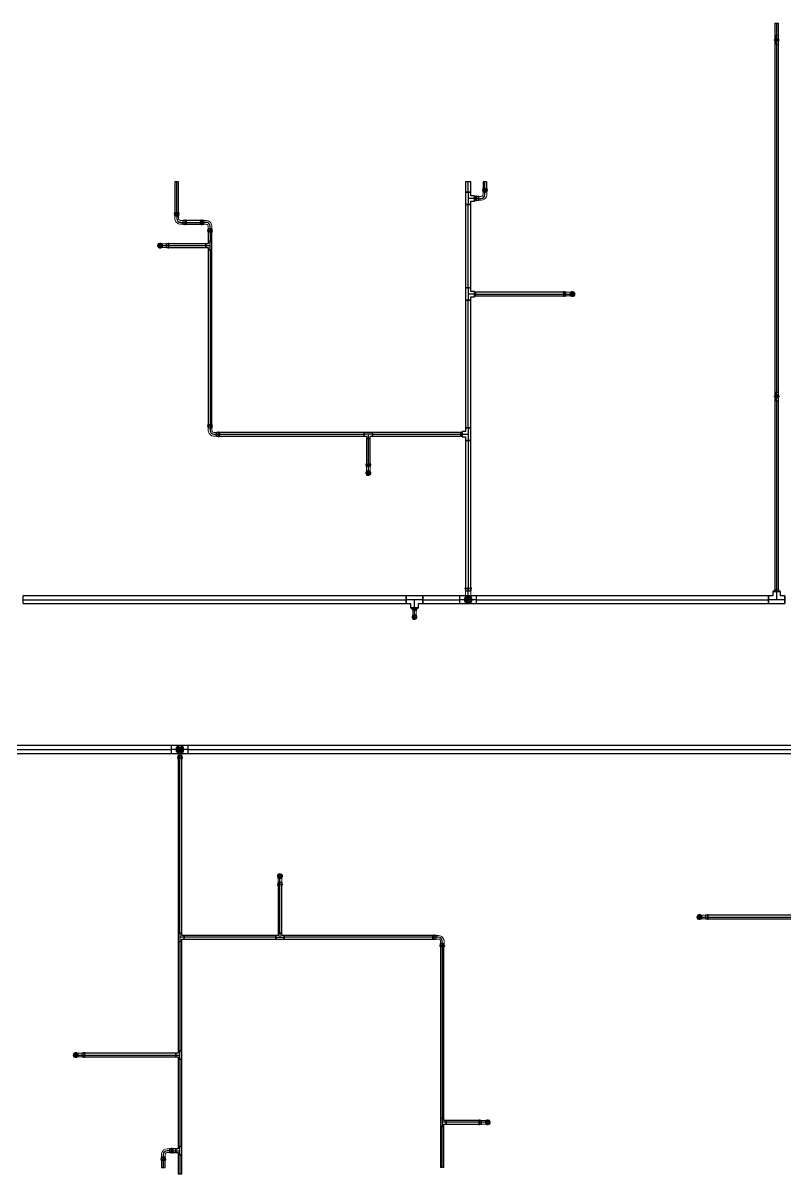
# Model space of a CAD drawing. Header units: inches. Extents: x -3325 to -59, y 5 to 733.
# Drawn here: x -785 to -510.6, y 119 to 533.8 of the extents above; entities that cross this region are included whole.
import ezdxf

# ---------------------------------------------------------------- set-up
doc = ezdxf.new("R2010")
doc.units = ezdxf.units.IN
doc.header["$MEASUREMENT"] = 0
doc.layers.add('P-PIPE', color=3, linetype='Continuous', lineweight=9)
doc.layers.add('X - REF - FP', color=7, linetype='Continuous', true_color=0xb90000)

# ---------------------------------------------------------------- blocks, each defined once
blk = doc.blocks.new('Victaulic-VicPress316-Elbow 90-45deg Style P568_P571 - Standard-V2-FIFTH LEVEL')
at = {"layer": 'P-PIPE'}
for p, q in [((-1934.31, 162.63), (-1934.64, 162.63)), ((-1933.35, 162.52), (-1934.64, 162.52)), ((-1934.64, 161.86), (-1934.64, 161.86)), ((-1934.64, 161.86), (-1934.64, 161.86)), ((-1934.64, 161.86), (-1934.64, 161.86)), ((-1934.64, 161.86), (-1934.64, 161.86)), ((-1934.31, 161.86), (-1934.31, 161.86)), ((-1934.31, 161.86), (-1934.31, 161.86)), ((-1933.56, 162.63), (-1934.02, 162.63)), ((-1934.02, 161.86), (-1934.02, 161.86)), ((-1934.02, 161.86), (-1934.02, 161.86)), ((-1932.52, 162.52), (-1933.45, 162.52)), ((-1933.45, 162.52), (-1933.45, 161.86)), ((-1933.45, 161.86), (-1933.45, 162.52)), ((-1933.45, 161.86), (-1933.45, 161.21)), ((-1933.45, 161.21), (-1933.45, 161.86)), ((-1932.52, 161.86), (-1933.45, 161.86)), ((-1933.35, 161.86), (-1933.35, 161.86)), ((-1933.35, 161.86), (-1933.35, 161.86)), ((-1932.52, 161.86), (-1931.12, 161.86)), ((-1931.12, 161.86), (-1931.12, 161.86)), ((-1934.64, 161.21), (-1933.35, 161.21)), ((-1934.64, 161.1), (-1934.31, 161.1)), ((-1934.02, 161.1), (-1933.56, 161.1)), ((-1933.45, 161.21), (-1932.52, 161.21))]:
    blk.add_line(p, q, dxfattribs=at)
at = {"layer": 'P-PIPE', "flags": 128}
for points in [[(-1934.31, 162.63), (-1934.24, 162.75), (-1934.1, 162.76), (-1934.02, 162.65), (-1934.02, 162.63)], [(-1934.31, 162.63), (-1934.31, 162.54), (-1934.31, 162.29), (-1934.31, 161.93), (-1934.31, 161.86)], [(-1934.31, 161.86), (-1934.31, 162.23), (-1934.31, 162.51), (-1934.31, 162.63), (-1934.31, 162.63)], [(-1934.31, 161.1), (-1934.31, 161.19), (-1934.31, 161.44), (-1934.31, 161.8), (-1934.31, 161.86)], [(-1934.31, 161.86), (-1934.31, 161.5), (-1934.31, 161.22), (-1934.31, 161.1), (-1934.31, 161.1)], [(-1934.02, 162.63), (-1934.02, 162.54), (-1934.02, 162.29), (-1934.02, 161.93), (-1934.02, 161.86)], [(-1934.02, 161.86), (-1934.02, 162.23), (-1934.02, 162.51), (-1934.02, 162.63), (-1934.02, 162.63)], [(-1934.02, 161.1), (-1934.02, 161.19), (-1934.02, 161.44), (-1934.02, 161.8), (-1934.02, 161.86)], [(-1934.02, 161.86), (-1934.02, 161.5), (-1934.02, 161.22), (-1934.02, 161.1), (-1934.02, 161.1)], [(-1933.56, 162.63), (-1933.36, 162.54), (-1933.35, 162.52)], [(-1931.12, 162.52), (-1931.22, 162.52), (-1931.48, 162.52), (-1931.89, 162.52), (-1932.37, 162.52), (-1932.52, 162.52)], [(-1930.21, 161.86), (-1930.31, 162.26), (-1930.56, 162.58), (-1930.93, 162.76), (-1931.34, 162.75), (-1931.71, 162.56), (-1931.96, 162.24), (-1932.04, 161.86)], [(-1932.04, 161.86), (-1931.94, 161.47), (-1931.69, 161.15), (-1931.32, 160.97), (-1930.91, 160.98), (-1930.54, 161.17), (-1930.29, 161.49), (-1930.21, 161.86)], [(-1930.36, 161.86), (-1930.45, 162.23), (-1930.7, 162.51), (-1931.06, 162.63), (-1931.43, 162.57), (-1931.73, 162.34), (-1931.88, 162), (-1931.89, 161.86)], [(-1931.89, 161.86), (-1931.8, 161.5), (-1931.55, 161.22), (-1931.19, 161.1), (-1930.82, 161.16), (-1930.52, 161.39), (-1930.37, 161.73), (-1930.36, 161.86)], [(-1934.02, 161.1), (-1934.08, 160.98), (-1934.22, 160.97), (-1934.31, 161.08), (-1934.31, 161.1)], [(-1933.35, 161.21), (-1933.54, 161.1), (-1933.56, 161.1)], [(-1932.52, 161.21), (-1932.02, 161.21), (-1931.59, 161.21), (-1931.28, 161.21), (-1931.13, 161.21), (-1931.12, 161.21)]]:
    blk.add_lwpolyline(points, dxfattribs=at)
at = {"layer": 'P-PIPE'}
for radius, start, end in [(0.766, 0, 180), (0.766, 0, 180), (0.766, 0, 180), (0.766, 180, 0), (0.766, 180, 0), (0.766, 180, 0), (0.657, 0, 180), (0.657, 0, 180), (0.657, 90, 180), (0.658, 180, 0), (0.658, 180, 0), (0.657, 180, 270), (0.658, 0, 90), (0.658, 270, 0)]:
    blk.add_arc((-1931.12, 161.86), radius, start, end, dxfattribs=at)
blk = doc.blocks.new('Victaulic-VicPress316-Elbow 90-45deg Style P568_P571 - Standard-V1-FIFTH LEVEL')
at = {"layer": 'P-PIPE'}
for p, q in [((-2327.12, 161.86), (-2327.12, 161.86)), ((-2327.12, 161.86), (-2325.73, 161.86)), ((-2324.79, 162.52), (-2325.73, 162.52)), ((-2325.73, 161.86), (-2324.79, 161.86)), ((-2323.6, 162.52), (-2324.9, 162.52)), ((-2324.9, 161.86), (-2324.9, 161.86)), ((-2324.9, 161.86), (-2324.9, 161.86)), ((-2324.79, 162.52), (-2324.79, 161.86)), ((-2324.79, 161.86), (-2324.79, 162.52)), ((-2324.79, 161.86), (-2324.79, 161.21)), ((-2324.79, 161.21), (-2324.79, 161.86)), ((-2324.23, 162.63), (-2324.69, 162.63)), ((-2324.23, 161.86), (-2324.23, 161.86)), ((-2324.23, 161.86), (-2324.23, 161.86)), ((-2323.6, 162.63), (-2323.94, 162.63)), ((-2323.94, 161.86), (-2323.94, 161.86)), ((-2323.94, 161.86), (-2323.94, 161.86)), ((-2323.6, 161.86), (-2323.6, 161.86)), ((-2323.6, 161.86), (-2323.6, 161.86)), ((-2323.6, 161.86), (-2323.6, 161.86)), ((-2323.6, 161.86), (-2323.6, 161.86)), ((-2325.73, 161.21), (-2324.79, 161.21)), ((-2324.9, 161.21), (-2323.6, 161.21)), ((-2324.69, 161.1), (-2324.23, 161.1)), ((-2323.94, 161.1), (-2323.6, 161.1))]:
    blk.add_line(p, q, dxfattribs=at)
at = {"layer": 'P-PIPE', "flags": 128}
for points in [[(-2326.21, 161.86), (-2326.31, 162.26), (-2326.56, 162.58), (-2326.93, 162.76), (-2327.34, 162.75), (-2327.71, 162.56), (-2327.96, 162.24), (-2328.04, 161.86)], [(-2328.04, 161.86), (-2327.94, 161.47), (-2327.69, 161.15), (-2327.32, 160.97), (-2326.91, 160.98), (-2326.54, 161.17), (-2326.29, 161.49), (-2326.21, 161.86)], [(-2326.36, 161.86), (-2326.45, 162.23), (-2326.7, 162.51), (-2327.06, 162.63), (-2327.43, 162.57), (-2327.73, 162.34), (-2327.88, 162), (-2327.89, 161.86)], [(-2327.89, 161.86), (-2327.8, 161.5), (-2327.55, 161.22), (-2327.19, 161.1), (-2326.82, 161.16), (-2326.52, 161.39), (-2326.37, 161.73), (-2326.36, 161.86)], [(-2325.73, 162.52), (-2326.23, 162.52), (-2326.66, 162.52), (-2326.97, 162.52), (-2327.12, 162.52), (-2327.12, 162.52)], [(-2324.9, 162.52), (-2324.71, 162.63), (-2324.69, 162.63)], [(-2324.23, 162.63), (-2324.17, 162.75), (-2324.03, 162.76), (-2323.94, 162.65), (-2323.94, 162.63)], [(-2324.23, 162.63), (-2324.23, 162.54), (-2324.23, 162.29), (-2324.23, 161.93), (-2324.23, 161.86)], [(-2324.23, 161.86), (-2324.23, 162.23), (-2324.23, 162.51), (-2324.23, 162.63), (-2324.23, 162.63)], [(-2324.23, 161.1), (-2324.23, 161.19), (-2324.23, 161.44), (-2324.23, 161.8), (-2324.23, 161.86)], [(-2324.23, 161.86), (-2324.23, 161.5), (-2324.23, 161.22), (-2324.23, 161.1), (-2324.23, 161.1)], [(-2323.94, 162.63), (-2323.94, 162.54), (-2323.94, 162.29), (-2323.94, 161.93), (-2323.94, 161.86)], [(-2323.94, 161.86), (-2323.94, 162.23), (-2323.94, 162.51), (-2323.94, 162.63), (-2323.94, 162.63)], [(-2323.94, 161.1), (-2323.94, 161.19), (-2323.94, 161.44), (-2323.94, 161.8), (-2323.94, 161.86)], [(-2323.94, 161.86), (-2323.94, 161.5), (-2323.94, 161.22), (-2323.94, 161.1), (-2323.94, 161.1)], [(-2327.12, 161.21), (-2327.03, 161.21), (-2326.77, 161.21), (-2326.36, 161.21), (-2325.88, 161.21), (-2325.73, 161.21)], [(-2324.69, 161.1), (-2324.89, 161.19), (-2324.9, 161.21)], [(-2323.94, 161.1), (-2324.01, 160.98), (-2324.15, 160.97), (-2324.23, 161.08), (-2324.23, 161.1)]]:
    blk.add_lwpolyline(points, dxfattribs=at)
at = {"layer": 'P-PIPE'}
for radius, start, end in [(0.767, 0, 180), (0.767, 0, 180), (0.767, 0, 180), (0.767, 180, 360), (0.767, 180, 0), (0.767, 180, 0), (0.657, 360, 180), (0.657, 0, 180), (0.657, 90, 180), (0.658, 180, 0), (0.658, 180, 0), (0.657, 180, 270), (0.658, 0, 90), (0.658, 270, 0)]:
    blk.add_arc((-2327.12, 161.86), radius, start, end, dxfattribs=at)
blk = doc.blocks.new('Victaulic-VicPress316-Elbow 90-45deg Style P568_P571 - Standard-523083-FIFTH LEVEL')
at = {"layer": 'P-PIPE'}
for p, q in [((-3.18, 0.77), (-3.52, 0.77)), ((-3.52, 0.77), (-3.52, -0.77)), ((-3.52, -0.77), (-3.52, 0.77)), ((-2.22, 0.66), (-3.52, 0.66)), ((-3.52, -0.66), (-3.52, 0.66)), ((-3.52, 0.66), (-3.52, -0.66)), ((-3.18, -0.77), (-3.18, 0.77)), ((-3.18, 0.77), (-3.18, -0.77)), ((-2.44, 0.77), (-2.89, 0.77)), ((-2.89, -0.77), (-2.89, 0.77)), ((-2.89, 0.77), (-2.89, -0.77)), ((-1.39, 0.66), (-2.33, 0.66)), ((-2.33, 0), (-2.33, 0.66)), ((-2.33, 0.66), (-2.33, 0)), ((-2.22, -0.66), (-2.22, 0.66)), ((-2.22, 0.66), (-2.22, -0.66)), ((-0.77, 3.52), (-0.77, 3.18)), ((0.77, 3.52), (-0.77, 3.52)), ((-0.77, 3.52), (0.77, 3.52)), ((-0.77, 3.18), (0.77, 3.18)), ((0.77, 3.18), (-0.77, 3.18)), ((-0.77, 2.89), (-0.77, 2.44)), ((-0.77, 2.89), (0.77, 2.89)), ((0.77, 2.89), (-0.77, 2.89)), ((-0.66, 3.52), (-0.66, 2.22)), ((-0.66, 3.52), (0.66, 3.52)), ((0.66, 3.52), (-0.66, 3.52)), ((-0.66, 2.33), (-0.66, 1.39)), ((0, 2.33), (-0.66, 2.33)), ((-0.66, 2.33), (0, 2.33)), ((-0.66, 2.22), (0.66, 2.22)), ((0.66, 2.22), (-0.66, 2.22)), ((0, 2.33), (0.66, 2.33)), ((0.66, 2.33), (0, 2.33)), ((0, 1.39), (0, 2.33)), ((0.66, 2.22), (0.66, 3.52)), ((0.66, 1.39), (0.66, 2.33)), ((0.77, 3.18), (0.77, 3.52)), ((0.77, 2.44), (0.77, 2.89)), ((-3.52, -0.66), (-2.22, -0.66)), ((-3.52, -0.77), (-3.18, -0.77)), ((-2.89, -0.77), (-2.44, -0.77)), ((-2.33, 0), (-2.33, -0.66)), ((-2.33, -0.66), (-2.33, 0)), ((-1.39, 0), (-2.33, 0)), ((-2.33, -0.66), (-1.39, -0.66))]:
    blk.add_line(p, q, dxfattribs=at)
at = {"layer": 'P-PIPE', "flags": 128}
for points in [[(-3.18, 0.77), (-3.11, 0.89), (-2.98, 0.9), (-2.89, 0.79), (-2.89, 0.77)], [(-3.18, 0.77), (-3.18, 0.67), (-3.18, 0.42), (-3.18, 0.07), (-3.18, -0.3), (-3.18, -0.6), (-3.18, -0.75), (-3.18, -0.77)], [(-3.18, -0.77), (-3.18, -0.67), (-3.18, -0.42), (-3.18, -0.07), (-3.18, 0.3), (-3.18, 0.6), (-3.18, 0.75), (-3.18, 0.77)], [(-2.89, -0.77), (-2.89, -0.67), (-2.89, -0.42), (-2.89, -0.07), (-2.89, 0.3), (-2.89, 0.6), (-2.89, 0.75), (-2.89, 0.77)], [(-2.89, 0.77), (-2.89, 0.67), (-2.89, 0.42), (-2.89, 0.07), (-2.89, -0.3), (-2.89, -0.6), (-2.89, -0.75), (-2.89, -0.77)], [(-2.44, 0.77), (-2.24, 0.68), (-2.22, 0.66)], [(-0.66, 1.39), (-0.75, 1.04), (-1, 0.77), (-1.35, 0.66), (-1.39, 0.66)], [(-1.39, -0.66), (-0.78, -0.56), (-0.23, -0.29), (0.22, 0.13), (0.53, 0.67), (0.65, 1.27), (0.66, 1.39)], [(-0.77, 2.89), (-0.89, 2.96), (-0.9, 3.1), (-0.79, 3.18), (-0.77, 3.18)], [(0.77, 3.18), (0.67, 3.18), (0.42, 3.18), (0.07, 3.18), (-0.3, 3.18), (-0.6, 3.18), (-0.75, 3.18), (-0.77, 3.18)], [(-0.77, 3.18), (-0.67, 3.18), (-0.42, 3.18), (-0.07, 3.18), (0.3, 3.18), (0.6, 3.18), (0.75, 3.18), (0.77, 3.18)], [(-0.77, 2.89), (-0.67, 2.89), (-0.42, 2.89), (-0.07, 2.89), (0.3, 2.89), (0.6, 2.89), (0.75, 2.89), (0.77, 2.89)], [(0.77, 2.89), (0.67, 2.89), (0.42, 2.89), (0.07, 2.89), (-0.3, 2.89), (-0.6, 2.89), (-0.75, 2.89), (-0.77, 2.89)], [(-0.66, 2.22), (-0.77, 2.41), (-0.77, 2.44)], [(0.77, 2.44), (0.68, 2.24), (0.66, 2.22)], [(0.77, 3.18), (0.89, 3.11), (0.9, 2.98), (0.79, 2.89), (0.77, 2.89)], [(-2.89, -0.77), (-2.96, -0.89), (-3.1, -0.9), (-3.18, -0.79), (-3.18, -0.77)], [(-2.22, -0.66), (-2.41, -0.77), (-2.44, -0.77)]]:
    blk.add_lwpolyline(points, dxfattribs=at)
at = {"layer": 'P-PIPE'}
blk.add_arc((-1.39, 1.39), 1.39, 270, 0, dxfattribs=at)
blk = doc.blocks.new('Transition - Generic - Plumbing-CW-1127470-FIFTH LEVEL')
at = {"layer": 'P-PIPE'}
for radius, start, end in [(1.31, 90, 270), (0.563, 90, 270), (1.31, 270, 90), (0.562, 270, 90)]:
    blk.add_arc((-1810.95, 461.74), radius, start, end, dxfattribs=at)
blk = doc.blocks.new('Transition - Generic - Plumbing-CW-1126388-FIFTH LEVEL')
at = {"layer": 'P-PIPE'}
for radius, start, end in [(1.31, 0, 180), (1.31, 180, 0), (0.812, 0, 180), (0.813, 180, 0)]:
    blk.add_arc((-2607, 272), radius, start, end, dxfattribs=at)
blk = doc.blocks.new('Victaulic-VicPress316-Elbow 90-45deg Style P568_P571 - Standard-V11-FIFTH LEVEL')
at = {"layer": 'P-PIPE'}
for p, q in [((-3077.06, 595.55), (-3077.06, 595.17)), ((-3077.06, 594.85), (-3077.06, 594.29)), ((-3076.95, 595.55), (-3076.95, 594.07)), ((-3076.95, 594.18), (-3076.95, 593.02)), ((-3076, 594.18), (-3076.95, 594.18)), ((-3076.95, 594.18), (-3076, 594.18)), ((-3076, 595.55), (-3076, 595.55)), ((-3076, 595.55), (-3076, 595.55)), ((-3076, 595.55), (-3076, 595.55)), ((-3076, 595.55), (-3076, 595.55)), ((-3076, 595.17), (-3076, 595.17)), ((-3076, 595.17), (-3076, 595.17)), ((-3076, 594.85), (-3076, 594.85)), ((-3076, 594.85), (-3076, 594.85)), ((-3075.05, 594.18), (-3076, 594.18)), ((-3076, 594.18), (-3075.05, 594.18)), ((-3076, 593.02), (-3076, 594.18)), ((-3076, 594.07), (-3076, 594.07)), ((-3076, 594.07), (-3076, 594.07)), ((-3075.05, 594.07), (-3075.05, 595.55)), ((-3075.05, 593.02), (-3075.05, 594.18)), ((-3074.94, 595.17), (-3074.94, 595.55)), ((-3074.94, 594.29), (-3074.94, 594.85)), ((-3076, 591), (-3076, 593.02)), ((-3076, 591), (-3076, 591))]:
    blk.add_line(p, q, dxfattribs=at)
at = {"layer": 'P-PIPE', "flags": 128}
for points in [[(-3077.06, 594.85), (-3077.2, 594.92), (-3077.21, 595.08), (-3077.09, 595.17), (-3077.06, 595.17)], [(-3077.06, 595.17), (-3076.97, 595.17), (-3076.71, 595.17), (-3076.32, 595.17), (-3076, 595.17)], [(-3076, 595.17), (-3076.44, 595.17), (-3076.79, 595.17), (-3077.01, 595.17), (-3077.06, 595.17)], [(-3077.06, 594.85), (-3076.97, 594.85), (-3076.71, 594.85), (-3076.32, 594.85), (-3076, 594.85)], [(-3076, 594.85), (-3076.44, 594.85), (-3076.79, 594.85), (-3077.01, 594.85), (-3077.06, 594.85)], [(-3076.95, 594.07), (-3077.06, 594.26), (-3077.06, 594.29)], [(-3074.94, 595.17), (-3075.04, 595.17), (-3075.3, 595.17), (-3075.68, 595.17), (-3076, 595.17)], [(-3076, 595.17), (-3075.57, 595.17), (-3075.21, 595.17), (-3074.99, 595.17), (-3074.94, 595.17)], [(-3074.94, 594.85), (-3075.04, 594.85), (-3075.3, 594.85), (-3075.68, 594.85), (-3076, 594.85)], [(-3076, 594.85), (-3075.57, 594.85), (-3075.21, 594.85), (-3074.99, 594.85), (-3074.94, 594.85)], [(-3074.94, 594.29), (-3075.03, 594.09), (-3075.05, 594.07)], [(-3074.94, 595.17), (-3074.81, 595.1), (-3074.79, 594.94), (-3074.92, 594.85), (-3074.94, 594.85)], [(-3076, 592.22), (-3076.47, 592.13), (-3076.87, 591.87), (-3077.13, 591.47), (-3077.23, 591.01), (-3077.14, 590.54), (-3076.87, 590.14), (-3076.48, 589.87), (-3076.02, 589.78), (-3076, 589.78)], [(-3076.95, 591), (-3076.95, 591.09), (-3076.95, 591.36), (-3076.95, 591.79), (-3076.95, 592.32), (-3076.95, 592.92), (-3076.95, 593.02)], [(-3076.95, 591), (-3076.86, 591.41), (-3076.6, 591.74), (-3076.23, 591.92), (-3076, 591.95)], [(-3076, 590.05), (-3076.41, 590.14), (-3076.74, 590.4), (-3076.93, 590.78), (-3076.95, 591)], [(-3076, 589.78), (-3075.54, 589.87), (-3075.14, 590.13), (-3074.87, 590.53), (-3074.78, 590.99), (-3074.87, 591.46), (-3075.13, 591.86), (-3075.53, 592.13), (-3075.99, 592.22), (-3076, 592.22)], [(-3076, 591.95), (-3075.59, 591.86), (-3075.27, 591.6), (-3075.08, 591.22), (-3075.05, 591)], [(-3075.05, 591), (-3075.15, 590.59), (-3075.4, 590.26), (-3075.78, 590.08), (-3076, 590.05)], [(-3075.05, 593.02), (-3075.05, 592.41), (-3075.05, 591.86), (-3075.05, 591.42), (-3075.05, 591.12), (-3075.05, 591), (-3075.05, 591)]]:
    blk.add_lwpolyline(points, dxfattribs=at)
at = {"layer": 'P-PIPE'}
for radius, start, end in [(1.06, 90, 270), (1.06, 90, 270), (1.06, 90, 270), (0.95, 90, 270), (0.95, 90, 270), (0.95, 90, 180), (0.95, 180, 270), (1.06, 270, 90), (1.06, 270, 90), (1.06, 270, 90), (0.95, 270, 90), (0.95, 270, 90), (0.95, 0, 90), (0.95, 270, 0)]:
    blk.add_arc((-3076, 591), radius, start, end, dxfattribs=at)

msp = doc.modelspace()

# ---------------------------------------------------------------- linework, layer by layer
at = {"layer": 'X - REF - FP'}
for p, q in [((-514.22, 533.84), (-514.22, 529.34)), ((-514.22, 533.84), (-512.91, 533.84)), ((-513.56, 533.84), (-513.56, 529.34)), ((-513.56, 533.84), (-513.56, 529.34)), ((-512.91, 529.34), (-512.91, 533.84)), ((-514.56, 527.84), (-512.56, 527.84)), ((-514.22, 529.34), (-514.22, 526.35)), ((-514.22, 529.34), (-512.91, 529.34)), ((-513.56, 526.35), (-513.56, 529.34)), ((-513.56, 526.84), (-513.56, 528.84)), ((-512.91, 526.35), (-512.91, 529.34)), ((-514.22, 526.35), (-514.22, 400.82)), ((-514.22, 526.35), (-512.91, 526.35)), ((-513.56, 526.35), (-513.56, 400.82)), ((-513.56, 526.35), (-513.56, 400.82)), ((-512.91, 400.82), (-512.91, 526.35)), ((-730.28, 476.64), (-730.28, 464.33)), ((-728.97, 476.64), (-730.28, 476.64)), ((-729.63, 464.33), (-729.63, 476.64)), ((-729.63, 464.33), (-729.63, 476.64)), ((-728.97, 464.33), (-728.97, 476.64)), ((-625.58, 476.64), (-625.58, 472.88)), ((-623.68, 476.64), (-625.58, 476.64)), ((-624.63, 472.88), (-624.63, 476.64)), ((-624.63, 472.88), (-624.63, 476.64)), ((-623.68, 472.88), (-623.68, 476.64)), ((-619.28, 476.64), (-619.28, 472.97)), ((-617.97, 476.64), (-619.28, 476.64)), ((-617.97, 472.97), (-619.28, 472.97)), ((-618.63, 472.97), (-618.63, 476.64)), ((-618.63, 472.97), (-618.63, 476.64)), ((-618.63, 472.03), (-618.63, 474.16)), ((-618.63, 472.03), (-618.63, 472.97)), ((-617.97, 472.97), (-617.97, 476.64)), ((-625.58, 472.88), (-625.58, 468.39)), ((-623.67, 472.88), (-625.58, 472.88)), ((-625.58, 472.88), (-623.67, 472.88)), ((-623.68, 472.88), (-625.58, 472.88)), ((-624.63, 472.88), (-624.63, 468.39)), ((-622.38, 470.64), (-624.63, 470.64)), ((-623.67, 471.59), (-623.67, 472.88)), ((-622.38, 471.59), (-623.67, 471.59)), ((-623.67, 468.39), (-623.67, 469.68)), ((-623.67, 469.68), (-622.38, 469.68)), ((-622.38, 471.59), (-622.38, 469.68)), ((-622.38, 469.68), (-622.38, 471.59)), ((-621.97, 471.2), (-622.38, 471.45)), ((-622.38, 470.64), (-621.97, 470.64)), ((-622.38, 469.82), (-621.97, 470.07)), ((-620.95, 471.29), (-621.97, 471.29)), ((-621.97, 471.29), (-621.97, 469.98)), ((-620.95, 470.64), (-621.97, 470.64)), ((-620.95, 470.64), (-621.97, 470.64)), ((-621.97, 469.98), (-620.95, 469.98)), ((-620.95, 471.29), (-620.95, 469.98)), ((-620.95, 470.64), (-620.02, 470.64)), ((-623.67, 468.39), (-625.58, 468.39)), ((-625.58, 468.39), (-623.67, 468.39)), ((-625.58, 468.39), (-625.58, 438.38)), ((-623.68, 468.39), (-625.58, 468.39)), ((-624.63, 438.38), (-624.63, 468.39)), ((-624.63, 438.38), (-624.63, 468.39)), ((-623.68, 438.38), (-623.68, 468.39)), ((-728.97, 464.33), (-730.28, 464.33)), ((-729.63, 464.33), (-729.63, 463.4)), ((-728.23, 462), (-727.3, 462)), ((-728.23, 462), (-726.11, 462)), ((-719.95, 462.66), (-727.3, 462.66)), ((-727.3, 461.35), (-727.3, 462.66)), ((-727.3, 462), (-719.95, 462)), ((-727.3, 462), (-719.95, 462)), ((-727.3, 461.35), (-719.95, 461.35)), ((-719.02, 462), (-721.14, 462)), ((-719.95, 461.35), (-719.95, 462.66)), ((-719.02, 462), (-719.95, 462)), ((-717.63, 459.67), (-717.63, 460.61)), ((-718.28, 459.67), (-718.28, 455.13)), ((-718.28, 459.67), (-716.97, 459.67)), ((-717.63, 459.67), (-717.63, 455.13)), ((-717.63, 459.67), (-717.63, 455.13)), ((-716.97, 455.13), (-716.97, 459.67)), ((-736.62, 453.64), (-734.62, 453.64)), ((-735.62, 452.64), (-735.62, 454.64)), ((-735.62, 453.64), (-734.23, 453.64)), ((-734.23, 453.64), (-733.3, 453.64)), ((-734.23, 453.64), (-732.1, 453.64)), ((-719.12, 454.29), (-733.3, 454.29)), ((-733.3, 452.98), (-733.3, 454.29)), ((-733.3, 453.64), (-719.12, 453.64)), ((-733.3, 453.64), (-719.12, 453.64)), ((-733.3, 452.98), (-719.12, 452.98)), ((-719.12, 452.98), (-719.12, 454.29)), ((-718.28, 454.29), (-719.12, 454.29)), ((-719.12, 452.98), (-719.12, 454.29)), ((-719.12, 454.29), (-719.12, 452.98)), ((-719.12, 453.64), (-717.63, 453.64)), ((-719.12, 452.98), (-718.28, 452.98)), ((-718.28, 455.13), (-718.28, 454.29)), ((-718.28, 455.13), (-716.97, 455.13)), ((-716.97, 455.13), (-718.28, 455.13)), ((-718.28, 455.13), (-716.97, 455.13)), ((-718.28, 452.98), (-718.28, 452.14)), ((-717.63, 452.14), (-717.63, 455.13)), ((-716.97, 452.14), (-716.97, 455.13)), ((-718.28, 452.14), (-718.28, 387.97)), ((-718.28, 452.14), (-716.97, 452.14)), ((-718.28, 452.14), (-716.97, 452.14)), ((-716.97, 452.14), (-718.28, 452.14)), ((-717.63, 452.14), (-717.63, 387.97)), ((-717.63, 452.14), (-717.63, 387.97)), ((-716.97, 387.97), (-716.97, 452.14)), ((-625.58, 438.38), (-625.58, 433.89)), ((-623.67, 438.38), (-625.58, 438.38)), ((-625.58, 438.38), (-623.67, 438.38)), ((-623.68, 438.38), (-625.58, 438.38)), ((-624.63, 438.38), (-624.63, 433.89)), ((-622.38, 436.14), (-624.63, 436.14)), ((-623.67, 437.09), (-623.67, 438.38)), ((-622.38, 437.09), (-623.67, 437.09)), ((-622.38, 437.09), (-622.38, 435.18)), ((-622.38, 435.18), (-622.38, 437.09)), ((-621.97, 436.7), (-622.38, 436.95)), ((-622.38, 436.14), (-621.97, 436.14)), ((-589.45, 436.79), (-621.97, 436.79)), ((-621.97, 435.48), (-621.97, 436.79)), ((-621.97, 436.14), (-589.45, 436.14)), ((-621.97, 436.14), (-589.45, 436.14)), ((-589.45, 435.48), (-589.45, 436.79)), ((-589.45, 436.14), (-588.52, 436.14)), ((-588.52, 436.14), (-587.12, 436.14)), ((-588.12, 436.14), (-586.12, 436.14)), ((-587.12, 435.14), (-587.12, 437.14)), ((-623.67, 433.89), (-625.58, 433.89)), ((-625.58, 433.89), (-623.67, 433.89)), ((-625.58, 433.89), (-625.58, 387.88)), ((-623.68, 433.89), (-625.58, 433.89)), ((-624.63, 387.88), (-624.63, 433.89)), ((-624.63, 387.88), (-624.63, 433.89)), ((-623.68, 387.88), (-623.68, 433.89)), ((-623.67, 433.89), (-623.67, 435.18)), ((-623.67, 435.18), (-622.38, 435.18)), ((-622.38, 435.32), (-621.97, 435.57)), ((-621.97, 435.48), (-589.45, 435.48)), ((-514.56, 399.32), (-512.56, 399.32)), ((-514.22, 400.82), (-514.22, 397.83)), ((-514.22, 400.82), (-512.91, 400.82)), ((-513.56, 397.83), (-513.56, 400.82)), ((-513.56, 398.32), (-513.56, 400.32)), ((-512.91, 397.83), (-512.91, 400.82)), ((-514.22, 397.83), (-514.22, 329.65)), ((-514.22, 397.83), (-512.91, 397.83)), ((-513.56, 397.83), (-513.56, 329.65)), ((-513.56, 397.83), (-513.56, 329.65)), ((-512.91, 329.65), (-512.91, 397.83)), ((-718.28, 387.97), (-716.97, 387.97)), ((-717.63, 387.97), (-717.63, 387.03)), ((-662.12, 386.29), (-715.3, 386.29)), ((-715.3, 384.98), (-715.3, 386.29)), ((-659.13, 386.29), (-662.12, 386.29)), ((-662.12, 384.98), (-662.12, 386.29)), ((-662.12, 386.29), (-662.12, 384.98)), ((-662.12, 384.98), (-662.12, 386.29)), ((-627.28, 386.29), (-659.13, 386.29)), ((-659.13, 384.98), (-659.13, 386.29)), ((-659.13, 384.98), (-659.13, 386.29)), ((-659.13, 386.29), (-659.13, 384.98)), ((-626.87, 386.45), (-627.28, 386.2)), ((-627.28, 384.98), (-627.28, 386.29)), ((-625.58, 386.59), (-626.87, 386.59)), ((-626.87, 386.59), (-626.87, 384.68)), ((-626.87, 384.68), (-626.87, 386.59)), ((-625.58, 387.88), (-625.58, 386.59)), ((-625.58, 387.88), (-623.67, 387.88)), ((-623.67, 387.88), (-625.58, 387.88)), ((-623.68, 387.88), (-625.58, 387.88)), ((-624.63, 387.88), (-624.63, 383.39)), ((-623.67, 383.39), (-623.67, 387.88)), ((-716.23, 385.64), (-715.3, 385.64)), ((-716.23, 385.64), (-714.1, 385.64)), ((-715.3, 385.64), (-662.12, 385.64)), ((-715.3, 385.64), (-662.12, 385.64)), ((-715.3, 384.98), (-662.12, 384.98)), ((-659.13, 385.64), (-662.12, 385.64)), ((-662.12, 384.98), (-661.28, 384.98)), ((-661.28, 384.98), (-661.28, 384.14)), ((-661.28, 384.14), (-661.28, 373.97)), ((-659.97, 384.14), (-661.28, 384.14)), ((-659.97, 384.14), (-661.28, 384.14)), ((-661.28, 384.14), (-659.97, 384.14)), ((-660.62, 384.14), (-660.62, 385.64)), ((-660.62, 373.97), (-660.62, 384.14)), ((-660.62, 373.97), (-660.62, 384.14)), ((-659.97, 384.98), (-659.13, 384.98)), ((-659.97, 384.14), (-659.97, 384.98)), ((-659.97, 373.97), (-659.97, 384.14)), ((-659.13, 385.64), (-627.28, 385.64)), ((-659.13, 385.64), (-627.28, 385.64)), ((-659.13, 384.98), (-627.28, 384.98)), ((-626.87, 385.64), (-627.28, 385.64)), ((-627.28, 385.07), (-626.87, 384.82)), ((-626.87, 385.64), (-624.63, 385.64)), ((-626.87, 384.68), (-625.58, 384.68)), ((-625.58, 384.68), (-625.58, 383.39)), ((-625.58, 383.39), (-623.67, 383.39)), ((-623.67, 383.39), (-625.58, 383.39)), ((-625.58, 383.39), (-625.58, 329.18)), ((-625.58, 383.39), (-623.68, 383.39)), ((-624.63, 383.39), (-624.63, 329.18)), ((-624.63, 383.39), (-624.63, 329.18)), ((-623.68, 329.18), (-623.68, 383.39)), ((-659.97, 373.97), (-661.28, 373.97)), ((-660.62, 373.03), (-660.62, 375.16)), ((-660.62, 373.03), (-660.62, 373.97)), ((-661.62, 371.64), (-659.62, 371.64)), ((-660.62, 371.64), (-660.62, 373.03)), ((-660.62, 370.64), (-660.62, 372.64)), ((-625.58, 329.18), (-623.68, 329.18)), ((-624.63, 328.02), (-624.63, 330.55)), ((-624.63, 328.02), (-624.63, 329.18)), ((-624.63, 326), (-624.63, 328.02)), ((-515, 328.99), (-515, 327.44)), ((-512.13, 328.99), (-515, 328.99)), ((-515, 328.99), (-512.13, 328.99)), ((-514.12, 329.65), (-514.88, 328.99)), ((-514.22, 329.65), (-512.91, 329.65)), ((-513.56, 328.99), (-513.56, 329.65)), ((-513.56, 328.99), (-513.56, 326)), ((-512.25, 328.99), (-513, 329.65)), ((-512.13, 327.44), (-512.13, 328.99)), ((-646.99, 327.44), (-785.01, 327.44)), ((-785.01, 324.56), (-785.01, 327.44)), ((-785.01, 326), (-646.99, 326)), ((-785.01, 326), (-646.99, 326)), ((-785.01, 324.56), (-646.99, 324.56)), ((-641.01, 327.44), (-646.99, 327.44)), ((-646.99, 324.56), (-646.99, 327.44)), ((-646.99, 327.44), (-646.99, 324.56)), ((-646.99, 324.56), (-646.99, 327.44)), ((-641.01, 326), (-646.99, 326)), ((-646.99, 324.56), (-645.44, 324.56)), ((-645.44, 324.56), (-645.44, 323.01)), ((-644, 323.01), (-644, 326)), ((-642.56, 324.56), (-641.01, 324.56)), ((-642.56, 323.01), (-642.56, 324.56)), ((-641.01, 324.56), (-641.01, 327.44)), ((-641.01, 327.44), (-641.01, 324.56)), ((-627.62, 327.44), (-641.01, 327.44)), ((-641.01, 324.56), (-641.01, 327.44)), ((-641.01, 326), (-627.62, 326)), ((-641.01, 326), (-627.62, 326)), ((-641.01, 324.56), (-627.62, 324.56)), ((-621.63, 327.44), (-627.62, 327.44)), ((-627.62, 324.56), (-627.62, 327.44)), ((-621.63, 326), (-627.62, 326)), ((-627.62, 324.56), (-621.63, 324.56)), ((-626.12, 326), (-623.12, 326)), ((-624.63, 324.5), (-624.63, 327.5)), ((-516.55, 327.44), (-621.63, 327.44)), ((-621.63, 324.56), (-621.63, 327.44)), ((-621.63, 326), (-516.55, 326)), ((-621.63, 326), (-516.55, 326)), ((-621.63, 324.56), (-516.55, 324.56)), ((-515, 327.44), (-516.55, 327.44)), ((-516.55, 327.44), (-516.55, 324.56)), ((-516.55, 324.56), (-516.55, 327.44)), ((-516.55, 324.56), (-516.55, 327.44)), ((-510.57, 326), (-516.55, 326)), ((-516.55, 324.56), (-510.57, 324.56)), ((-510.57, 327.44), (-512.13, 327.44)), ((-510.57, 327.44), (-510.57, 324.56)), ((-510.57, 324.56), (-510.57, 327.44)), ((-642.56, 323.01), (-645.44, 323.01)), ((-645.44, 323.01), (-642.56, 323.01)), ((-645.31, 323.01), (-644.56, 322.35)), ((-645, 319.74), (-643, 319.74)), ((-644.66, 322.35), (-644.66, 322.07)), ((-643.34, 322.35), (-644.66, 322.35)), ((-643.34, 322.07), (-644.66, 322.07)), ((-644, 321.14), (-644, 323.26)), ((-644, 323.01), (-644, 322.35)), ((-644, 322.07), (-644, 322.35)), ((-644, 322.07), (-644, 322.35)), ((-644, 321.14), (-644, 322.07)), ((-644, 319.74), (-644, 321.14)), ((-644, 318.74), (-644, 320.74)), ((-643.44, 322.35), (-642.69, 323.01)), ((-643.34, 322.07), (-643.34, 322.35)), ((-731.48, 273.44), (-948.63, 273.44)), ((-948.63, 272), (-731.48, 272)), ((-948.63, 272), (-731.48, 272)), ((-948.63, 270.56), (-731.48, 270.56)), ((-725.49, 273.44), (-731.48, 273.44)), ((-731.48, 270.56), (-731.48, 273.44)), ((-725.49, 272), (-731.48, 272)), ((-731.48, 270.56), (-725.49, 270.56)), ((-729.49, 272), (-727.49, 272)), ((-729.14, 269.67), (-729.14, 205.84)), ((-727.83, 269.67), (-729.14, 269.67)), ((-728.49, 271), (-728.49, 273)), ((-728.49, 272), (-728.49, 270.61)), ((-728.49, 270.61), (-728.49, 269.67)), ((-728.49, 270.61), (-728.49, 268.48)), ((-728.49, 205.84), (-728.49, 269.67)), ((-728.49, 205.84), (-728.49, 269.67)), ((-727.83, 205.84), (-727.83, 269.67)), ((-506.3, 273.44), (-725.49, 273.44)), ((-725.49, 270.56), (-725.49, 273.44)), ((-725.49, 272), (-506.3, 272)), ((-725.49, 272), (-506.3, 272)), ((-725.49, 270.56), (-506.3, 270.56)), ((-693.49, 226.36), (-691.49, 226.36)), ((-693.14, 224.03), (-693.14, 205.84)), ((-691.83, 224.03), (-693.14, 224.03)), ((-692.49, 225.36), (-692.49, 227.36)), ((-692.49, 224.97), (-692.49, 226.36)), ((-692.49, 224.03), (-692.49, 224.97)), ((-692.49, 205.84), (-692.49, 224.03)), ((-692.49, 205.84), (-692.49, 224.03)), ((-691.83, 205.84), (-691.83, 224.03)), ((-542.36, 211.58), (-540.36, 211.58)), ((-541.36, 210.58), (-541.36, 212.58)), ((-541.36, 211.58), (-539.97, 211.58)), ((-539.97, 211.58), (-539.03, 211.58)), ((-539.97, 211.58), (-537.84, 211.58)), ((-505.95, 212.24), (-539.03, 212.24)), ((-539.03, 210.93), (-539.03, 212.24)), ((-539.03, 211.58), (-505.95, 211.58)), ((-539.03, 211.58), (-505.95, 211.58)), ((-539.03, 210.93), (-505.95, 210.93)), ((-727.83, 205.84), (-729.14, 205.84)), ((-729.14, 205.84), (-729.14, 202.85)), ((-727.83, 205.84), (-729.14, 205.84)), ((-729.14, 205.84), (-727.83, 205.84)), ((-728.49, 205.84), (-728.49, 202.85)), ((-726.99, 204.35), (-728.49, 204.35)), ((-727.83, 205), (-727.83, 205.84)), ((-726.99, 205), (-727.83, 205)), ((-727.83, 202.85), (-727.83, 203.69)), ((-727.83, 203.69), (-726.99, 203.69)), ((-693.98, 205), (-726.99, 205)), ((-726.99, 205), (-726.99, 203.69)), ((-726.99, 205), (-726.99, 203.69)), ((-726.99, 203.69), (-726.99, 205)), ((-693.98, 204.35), (-726.99, 204.35)), ((-693.98, 204.35), (-726.99, 204.35)), ((-726.99, 203.69), (-693.98, 203.69)), ((-693.98, 205), (-693.98, 203.69)), ((-693.14, 205), (-693.98, 205)), ((-693.98, 205), (-693.98, 203.69)), ((-693.98, 203.69), (-693.98, 205)), ((-693.98, 204.35), (-690.99, 204.35)), ((-693.98, 203.69), (-690.99, 203.69)), ((-691.83, 205.84), (-693.14, 205.84)), ((-693.14, 205.84), (-693.14, 205)), ((-693.14, 205.84), (-691.83, 205.84)), ((-691.83, 205.84), (-693.14, 205.84)), ((-692.49, 205.84), (-692.49, 204.35)), ((-691.83, 205), (-691.83, 205.84)), ((-690.99, 205), (-691.83, 205)), ((-690.99, 205), (-690.99, 203.69)), ((-690.99, 203.69), (-690.99, 205)), ((-636.37, 205), (-690.99, 205)), ((-690.99, 205), (-690.99, 203.69)), ((-636.37, 204.35), (-690.99, 204.35)), ((-636.37, 204.35), (-690.99, 204.35)), ((-690.99, 203.69), (-636.37, 203.69)), ((-635.44, 204.35), (-637.56, 204.35)), ((-636.37, 205), (-636.37, 203.69)), ((-635.44, 204.35), (-636.37, 204.35)), ((-727.83, 202.85), (-729.14, 202.85)), ((-729.14, 202.85), (-727.83, 202.85)), ((-729.14, 202.85), (-729.14, 163.36)), ((-729.14, 202.85), (-727.83, 202.85)), ((-728.49, 202.85), (-728.49, 163.36)), ((-728.49, 202.85), (-728.49, 163.36)), ((-727.83, 163.36), (-727.83, 202.85)), ((-634.7, 202.02), (-634.7, 139.15)), ((-634.7, 202.02), (-633.39, 202.02)), ((-634.04, 202.02), (-634.04, 202.95)), ((-634.04, 202.02), (-634.04, 139.15)), ((-634.04, 202.02), (-634.04, 139.15)), ((-633.39, 139.15), (-633.39, 202.02)), ((-766.99, 161.86), (-764.99, 161.86)), ((-765.99, 160.86), (-765.99, 162.86)), ((-765.99, 161.86), (-764.59, 161.86)), ((-764.59, 161.86), (-763.66, 161.86)), ((-764.59, 161.86), (-762.47, 161.86)), ((-729.98, 162.52), (-763.66, 162.52)), ((-763.66, 161.21), (-763.66, 162.52)), ((-763.66, 161.86), (-729.98, 161.86)), ((-763.66, 161.86), (-729.98, 161.86)), ((-729.98, 161.21), (-729.98, 162.52)), ((-729.14, 162.52), (-729.98, 162.52)), ((-729.98, 161.21), (-729.98, 162.52)), ((-729.98, 162.52), (-729.98, 161.21)), ((-729.98, 161.86), (-728.49, 161.86)), ((-729.14, 163.36), (-729.14, 162.52)), ((-729.14, 163.36), (-727.83, 163.36)), ((-727.83, 163.36), (-729.14, 163.36)), ((-729.14, 163.36), (-727.83, 163.36)), ((-728.49, 160.37), (-728.49, 163.36)), ((-727.83, 160.37), (-727.83, 163.36)), ((-763.66, 161.21), (-729.98, 161.21)), ((-729.98, 161.21), (-729.14, 161.21)), ((-729.14, 161.21), (-729.14, 160.37)), ((-729.14, 160.37), (-727.83, 160.37)), ((-727.83, 160.37), (-729.14, 160.37)), ((-729.14, 160.37), (-729.14, 128.86)), ((-729.14, 160.37), (-727.83, 160.37)), ((-728.49, 160.37), (-728.49, 128.86)), ((-728.49, 160.37), (-728.49, 128.86)), ((-727.83, 128.86), (-727.83, 160.37)), ((-634.7, 139.15), (-633.39, 139.15)), ((-634.7, 139.15), (-634.7, 136.16)), ((-633.39, 139.15), (-634.7, 139.15)), ((-634.7, 139.15), (-633.39, 139.15)), ((-634.04, 139.15), (-634.04, 136.16)), ((-632.55, 137.66), (-634.04, 137.66)), ((-633.39, 138.31), (-633.39, 139.15)), ((-632.55, 138.31), (-633.39, 138.31)), ((-633.39, 136.16), (-633.39, 137)), ((-633.39, 137), (-632.55, 137)), ((-619.96, 138.31), (-632.55, 138.31)), ((-632.55, 138.31), (-632.55, 137)), ((-632.55, 138.31), (-632.55, 137)), ((-632.55, 137), (-632.55, 138.31)), ((-619.96, 137.66), (-632.55, 137.66)), ((-619.96, 137.66), (-632.55, 137.66)), ((-632.55, 137), (-619.96, 137)), ((-619.02, 137.66), (-621.15, 137.66)), ((-619.96, 138.31), (-619.96, 137)), ((-619.02, 137.66), (-619.96, 137.66)), ((-617.63, 137.66), (-619.02, 137.66)), ((-618.63, 137.66), (-616.63, 137.66)), ((-617.63, 136.66), (-617.63, 138.66)), ((-633.39, 136.16), (-634.7, 136.16)), ((-634.7, 136.16), (-633.39, 136.16)), ((-634.7, 136.16), (-634.7, 121.36)), ((-633.39, 136.16), (-634.7, 136.16)), ((-634.04, 121.36), (-634.04, 136.16)), ((-634.04, 121.36), (-634.04, 136.16)), ((-633.39, 121.36), (-633.39, 136.16)), ((-729.14, 128.86), (-729.14, 128.02)), ((-729.14, 128.86), (-727.83, 128.86)), ((-727.83, 128.86), (-729.14, 128.86)), ((-729.14, 128.86), (-727.83, 128.86)), ((-728.49, 125.87), (-728.49, 128.86)), ((-727.83, 125.87), (-727.83, 128.86)), ((-735.14, 125.03), (-735.14, 121.36)), ((-735.14, 125.03), (-733.83, 125.03)), ((-734.49, 125.97), (-734.49, 125.03)), ((-734.49, 125.97), (-734.49, 123.84)), ((-734.49, 125.03), (-734.49, 121.36)), ((-734.49, 125.03), (-734.49, 121.36)), ((-733.83, 121.36), (-733.83, 125.03)), ((-732.16, 127.36), (-733.09, 127.36)), ((-729.98, 128.02), (-732.16, 128.02)), ((-732.16, 126.71), (-732.16, 128.02)), ((-732.16, 127.36), (-729.98, 127.36)), ((-732.16, 127.36), (-729.98, 127.36)), ((-732.16, 126.71), (-729.98, 126.71)), ((-729.98, 126.71), (-729.98, 128.02)), ((-729.14, 128.02), (-729.98, 128.02)), ((-729.98, 126.71), (-729.98, 128.02)), ((-729.98, 128.02), (-729.98, 126.71)), ((-729.98, 127.36), (-728.49, 127.36)), ((-729.98, 126.71), (-729.14, 126.71)), ((-729.14, 126.71), (-729.14, 125.87)), ((-729.14, 125.87), (-729.14, 119)), ((-729.14, 125.87), (-727.83, 125.87)), ((-729.14, 125.87), (-727.83, 125.87)), ((-727.83, 125.87), (-729.14, 125.87)), ((-728.49, 125.87), (-728.49, 119)), ((-728.49, 125.87), (-728.49, 119)), ((-727.83, 119), (-727.83, 125.87)), ((-735.14, 121.36), (-733.83, 121.36)), ((-633.39, 121.36), (-634.7, 121.36)), ((-729.14, 119), (-727.83, 119))]:
    msp.add_line(p, q, dxfattribs=at)
for centre, radius, start, end in [((-513.56, 527.84), 0.658, 0, 180), ((-513.56, 527.84), 0.657, 90, 270), ((-513.56, 527.84), 0.657, 180, 0), ((-513.56, 527.51), 0.329, 90, 270), ((-513.56, 528.17), 0.329, 270, 90), ((-513.56, 527.84), 0.657, 270, 90), ((-620.02, 472.03), 1.39, 270, 0), ((-728.23, 463.4), 1.39, 180, 270), ((-719.02, 460.61), 1.39, 0, 90), ((-735.62, 453.64), 0.658, 0, 180), ((-735.62, 453.64), 0.658, 180, 0), ((-735.62, 453.31), 0.329, 90, 270), ((-735.62, 453.96), 0.329, 270, 90), ((-587.12, 436.14), 0.658, 0, 180), ((-587.12, 436.14), 0.658, 180, 0), ((-587.12, 435.81), 0.329, 90, 270), ((-587.12, 436.46), 0.329, 270, 90), ((-513.56, 399.32), 0.658, 0, 180), ((-513.56, 399.32), 0.657, 90, 270), ((-513.56, 399.32), 0.657, 180, 0), ((-513.56, 398.99), 0.329, 90, 270), ((-513.56, 399.65), 0.329, 270, 90), ((-513.56, 399.32), 0.657, 270, 90), ((-716.23, 387.03), 1.39, 180, 270), ((-660.62, 371.64), 0.658, 0, 180), ((-660.62, 371.64), 0.657, 180, 0), ((-660.62, 371.31), 0.329, 90, 270), ((-660.62, 371.96), 0.329, 270, 90), ((-624.63, 326), 1.44, 0, 180), ((-624.63, 326), 1.44, 180, 0), ((-624.63, 326), 0.95, 0, 180), ((-624.63, 326), 0.95, 180, 0), ((-624.63, 325.52), 0.475, 90, 270), ((-624.63, 326.47), 0.475, 270, 90), ((-644, 319.74), 0.658, 0, 180), ((-644, 319.74), 0.658, 180, 0), ((-644, 319.41), 0.329, 90, 270), ((-644, 320.07), 0.329, 270, 90), ((-728.49, 272), 1.44, 0, 180), ((-728.49, 272), 1.44, 180, 0), ((-728.49, 272), 0.658, 0, 180), ((-728.49, 272), 0.658, 180, 0), ((-728.49, 271.67), 0.329, 90, 270), ((-728.49, 272.33), 0.329, 270, 90), ((-692.49, 226.36), 0.658, 0, 180), ((-692.49, 226.36), 0.658, 180, 0), ((-692.49, 226.04), 0.329, 90, 270), ((-692.49, 226.69), 0.329, 270, 90), ((-541.36, 211.58), 0.658, 0, 180), ((-541.36, 211.58), 0.658, 180, 0), ((-541.36, 211.26), 0.329, 90, 270), ((-541.36, 211.91), 0.329, 270, 90), ((-635.44, 202.95), 1.39, 0, 90), ((-765.99, 161.86), 0.658, 0, 180), ((-765.99, 161.86), 0.658, 180, 0), ((-765.99, 161.54), 0.329, 90, 270), ((-765.99, 162.19), 0.329, 270, 90), ((-617.63, 137.66), 0.657, 0, 180), ((-617.63, 137.66), 0.658, 180, 0), ((-617.63, 137.33), 0.329, 90, 270), ((-617.63, 137.99), 0.329, 270, 90), ((-733.09, 125.97), 1.39, 90, 180)]:
    msp.add_arc(centre, radius, start, end, dxfattribs=at)

# ---------------------------------------------------------------- block references
for name, p in [('Victaulic-VicPress316-Elbow 90-45deg Style P568_P571 - Standard-523083-FIFTH LEVEL', (-618.63, 470.64)), ('Victaulic-VicPress316-Elbow 90-45deg Style P568_P571 - Standard-V1-FIFTH LEVEL', (1591.5, 291.77)), ('Victaulic-VicPress316-Elbow 90-45deg Style P568_P571 - Standard-V2-FIFTH LEVEL', (1344, 274.27)), ('Victaulic-VicPress316-Elbow 90-45deg Style P568_P571 - Standard-V1-FIFTH LEVEL', (1785.76, 49.72)), ('Victaulic-VicPress316-Elbow 90-45deg Style P568_P571 - Standard-V1-FIFTH LEVEL', (1561.14, 0))]:
    msp.add_blockref(name, p, dxfattribs=at)
for name, p, rotation in [('Victaulic-VicPress316-Elbow 90-45deg Style P568_P571 - Standard-523083-FIFTH LEVEL', (-729.63, 462), 270), ('Victaulic-VicPress316-Elbow 90-45deg Style P568_P571 - Standard-523083-FIFTH LEVEL', (-717.63, 462), 90), ('Victaulic-VicPress316-Elbow 90-45deg Style P568_P571 - Standard-523083-FIFTH LEVEL', (-717.63, 385.64), 270), ('Victaulic-VicPress316-Elbow 90-45deg Style P568_P571 - Standard-V1-FIFTH LEVEL', (-498.76, 2698.76), 90), ('Transition - Generic - Plumbing-CW-1126388-FIFTH LEVEL', (-3231.63, 598), 180), ('Victaulic-VicPress316-Elbow 90-45deg Style P568_P571 - Standard-V1-FIFTH LEVEL', (-482.14, 2646.87), 90), ('Transition - Generic - Plumbing-CW-1127470-FIFTH LEVEL', (-266.74, 2082.95), 90), ('Victaulic-VicPress316-Elbow 90-45deg Style P568_P571 - Standard-V1-FIFTH LEVEL', (-890.35, -2055.12), 270), ('Victaulic-VicPress316-Elbow 90-45deg Style P568_P571 - Standard-V2-FIFTH LEVEL', (-530.62, 2157.49), 90), ('Victaulic-VicPress316-Elbow 90-45deg Style P568_P571 - Standard-523083-FIFTH LEVEL', (-634.04, 204.35), 90), ('Victaulic-VicPress316-Elbow 90-45deg Style P568_P571 - Standard-V1-FIFTH LEVEL', (-2944.76, 299.52), 180), ('Victaulic-VicPress316-Elbow 90-45deg Style P568_P571 - Standard-523083-FIFTH LEVEL', (-734.49, 127.36), 180)]:
    msp.add_blockref(name, p, dxfattribs=dict(at, rotation=rotation))
at = {"layer": 'X - REF - FP', "extrusion": (0, 0, -1)}
msp.add_blockref('Victaulic-VicPress316-Elbow 90-45deg Style P568_P571 - Standard-V11-FIFTH LEVEL', (3700.63, -265), dxfattribs=at)

doc.saveas('drawing.dxf')
